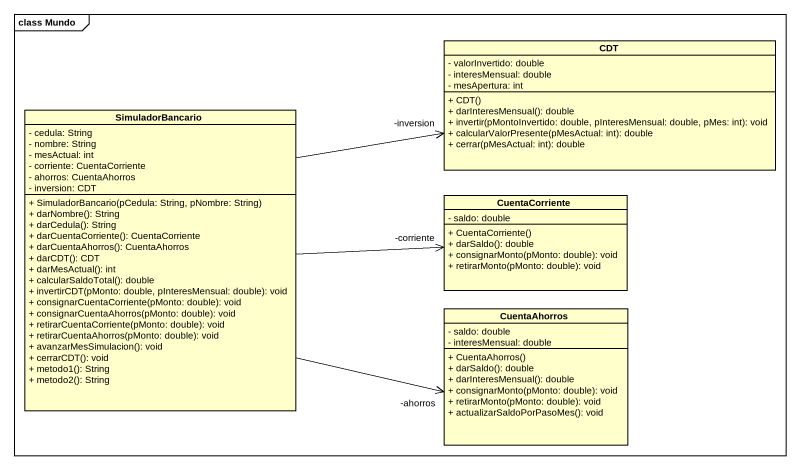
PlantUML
@startuml
mainframe class Mundo
hide circle
hide empty members
skinparam classAttributeIconSize 0
class CDT {
  - valorInvertido: double
  - interesMensual: double
  - mesApertura: int
  + CDT()
  + darInteresMensual(): double
  + invertir(pMontoInvertido: double, pInteresMensual: double, pMes: int): void
  + calcularValorPresente(pMesActual: int): double
  + cerrar(pMesActual: int): double
}
class SimuladorBancario {
  - cedula: String
  - nombre: String
  - mesActual: int
  - corriente: CuentaCorriente
  - ahorros: CuentaAhorros
  - inversion: CDT
  + SimuladorBancario(pCedula: String, pNombre: String)
  + darNombre(): String
  + darCedula(): String
  + darCuentaCorriente(): CuentaCorriente
  + darCuentaAhorros(): CuentaAhorros
  + darCDT(): CDT
  + darMesActual(): int
  + calcularSaldoTotal(): double
  + invertirCDT(pMonto: double, pInteresMensual: double): void
  + consignarCuentaCorriente(pMonto: double): void
  + consignarCuentaAhorros(pMonto: double): void
  + retirarCuentaCorriente(pMonto: double): void
  + retirarCuentaAhorros(pMonto: double): void
  + avanzarMesSimulacion(): void
  + cerrarCDT(): void
  + metodo1(): String
  + metodo2(): String
}
class CuentaCorriente {
  - saldo: double
  + CuentaCorriente()
  + darSaldo(): double
  + consignarMonto(pMonto: double): void
  + retirarMonto(pMonto: double): void
}
class CuentaAhorros {
  - saldo: double
  - interesMensual: double
  + CuentaAhorros()
  + darSaldo(): double
  + darInteresMensual(): double
  + consignarMonto(pMonto: double): void
  + retirarMonto(pMonto: double): void
  + actualizarSaldoPorPasoMes(): void
}
SimuladorBancario -right-> "-inversion" CDT
SimuladorBancario -right-> "-corriente" CuentaCorriente
SimuladorBancario -right-> "-ahorros" CuentaAhorros
@enduml
